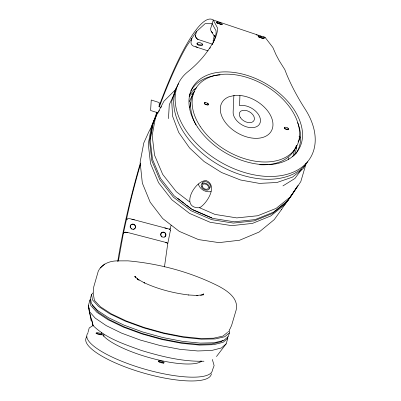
<?xml version="1.0" encoding="UTF-8"?>
<svg xmlns="http://www.w3.org/2000/svg" width="401" height="401" viewBox="0 0 401 401"><rect width="100%" height="100%" fill="white"/><g stroke="black" fill="none" stroke-linecap="round" stroke-linejoin="round"><path stroke-width="0.6" d="M305.803 163.402L305.803 164.631L300.79 181.628L290.78 196.62L276.144 208.37L257.718 215.748L236.775 217.903L214.986 214.415L199.588 207.753C179.538 208.535 194.585 180.169 206.279 180.605C218.339 185.613 206.881 203.583 199.588 207.753M239.923 95.528L239.557 105.663L240.329 105.468A14.792 9.629 30.2 0 1 259.793 117.092A14.792 9.629 30.2 0 1 248.75 127.423A14.792 9.629 30.2 0 1 233.136 112.195L233.858 95.598M168.47 118.651L169.292 104.626L174.3 93.939M164.45 266.971L167.743 243.693L170.445 230.229M118.38 261.106L123.363 233.387L129.854 204.169A163.107 29.042 -74.3 0 1 140.47 164.245M169.773 229.442L170.014 228.244M212.35 44.14L198.134 39.468A3.9 3.373 38.6 0 1 195.553 35.388L196.375 31.634L205.061 23.709L212.164 23.709L216.079 30.822L216.074 33.403A256.419 98.676 16.7 0 1 212.224 44.501M87.924 332.604L89.217 327.978L93.132 325.422M213.056 41.198L214.324 35.473L214.355 36.406L214.189 35.198L214.279 35.664M170.014 229.377L171.107 225.242M90.746 299.186L89.964 300.003L88.38 305.512L89.212 311.231L93.082 325.567C106.17 338.494 124.34 344.188 141.207 350.399C161.563 356.519 182.585 361.792 203.994 361.226M93.273 292.745L91.553 294.494L90.496 298.169L91.388 303.677L97.428 310.344L108.521 317.697L124.004 325.131L142.651 331.963L162.786 337.542L182.53 341.356L200.114 343.116L214.124 342.77L223.648 340.479L228.314 336.574L229.387 332.95L229.277 329.191M216.45 356.564L226.174 343.822L227.778 338.389L227.748 336.665M175.748 88.521L171.728 101.227L172.61 116.265L178.686 132.43L189.583 147.974L204.129 161.553L221.537 172.515L240.535 179.999L259.382 183.392L276.971 182.5L292.494 177.107L303.216 168.535L305.407 164.771M189.207 101.764L193.593 92.821M154.275 120.666L151.658 125.613L148.27 143.979L150.515 163.503L158.53 182.661L171.889 199.813L189.588 213.427L210.124 222.274L231.693 225.643L252.455 223.402L270.76 215.964L285.342 204.189L289.141 198.505M152.245 125.323L148.761 131.954L143.799 142.931L140.124 162.134L142.33 183.077L150.19 202.219L162.691 218.535L179.262 231.357L198.555 239.603L218.966 242.62L239.618 240.229L259.111 232.044L274.259 219.603L281.652 209.312M156.195 116.44L153.578 121.388L150.215 139.769L152.51 159.332L160.606 178.545L174.069 195.768L191.884 209.452L212.54 218.37L234.219 221.798L255.071 219.598L273.437 212.189L288.043 200.43L298.058 185.437M158.811 111.493L159.392 110.395M160.846 107.648L161.428 106.546M154.971 118.952L152.936 122.801L149.563 141.177L151.844 160.726L159.909 179.924L173.337 197.122L191.117 210.781L211.728 219.678L233.372 223.086L254.194 220.871L272.54 213.452L287.136 201.688L297.156 186.696M229.918 329.106L231.598 325.432L236.174 309.948C238.715 299.086 228.545 291.652 220.324 287.101L219.497 286.61C191.127 272.144 159.693 263.713 128.019 260.856L116.611 260.886C109.328 261.076 101.478 264.244 98.26 271.201L93.749 286.885L93.187 292.565M281.291 209.848L285.106 204.144M286.129 202.615L287.527 200.525M290.179 196.956L291.903 194.37M293.286 192.305L294.324 190.751M196.375 31.634L186.64 46.135A163.107 29.042 -74.3 0 0 159.387 106.711M209.743 48.461L210.38 47.544M301.562 169.493L294.9 178.475L282.911 185.929M228.079 331.757L228.58 331.121M123.363 233.387L124.175 232.475A3.454 0.967 12 0 1 127.774 232.51L165.628 242.364A3.403 0.947 11.2 0 1 167.713 243.798A3.479 0.972 11.2 0 0 165.628 242.364M175.277 89.934L163.959 101.177L155.523 117.107L152.179 135.508L154.525 155.107L162.701 174.38L176.27 191.673L189.568 201.868M104.776 264.053L100.33 267.988M226.174 343.822L221.442 347.943L211.858 350.439L197.803 350.97L180.189 349.351L160.425 345.617L140.295 340.053L121.673 333.166L106.23 325.617L95.192 318.098L89.212 311.231M227.778 338.389L223.096 342.344L213.558 344.685L199.538 345.081L181.944 343.356L162.194 339.562L142.059 333.983L123.418 327.141L107.944 319.677L96.867 312.284L90.842 305.567L89.964 300.003M223.156 340.128L221.297 341.677L211.893 343.953L198.159 344.324L181.026 342.634L161.909 338.955L142.495 333.577L124.516 326.975L109.518 319.752L98.701 312.554L92.761 305.978L92.561 304.765M229.387 332.95L224.75 336.745L215.252 338.93L201.272 339.186L183.703 337.361L163.964 333.502L143.829 327.913L125.167 321.106L109.663 313.732L98.546 306.464L92.476 299.898L91.553 294.494M227.557 332.369L222.951 336.083L213.588 338.203L199.888 338.439L182.781 336.65L163.673 332.91L144.26 327.522L126.26 320.96L111.232 313.823L100.38 306.745L94.395 300.314L93.238 293.382M202.68 294.595L203.738 293.933L200.62 295.452M202.395 294.89L203.608 294.75L196.806 295.432L197.934 295.492L188.42 294.981M188.771 294.996C173.352 293.106 158.109 289.206 143.994 282.65L144.811 283.111M261.146 36.656L261.557 36.681L261.151 36.446M256.314 34.862L256.951 35.032M257.688 35.243L258.485 35.494M158.34 112.937L150.596 110.496L151.247 100.014L159.212 102.551L159.242 106.245A4.917 2.195 21.7 0 0 160.33 107.508M208.074 50.887L193.523 46.145A3.83 3.328 38.5 0 1 190.991 42.14L191.803 38.441A7.709 6.682 38.8 0 0 191.688 40.24M217.111 21.564L217.923 21.829M212.335 32.601L212.72 32.872L212.335 32.601A4.316 4.155 -88.7 0 1 210.705 28.381L213.297 20.05L217.477 27.92L217.482 30.481A257.487 98.25 16.8 0 1 212.46 43.644L209.081 48.922A258.084 145.924 16.7 0 1 187.733 71.849A75.774 49.428 30.2 0 0 197.472 144.46A75.774 49.428 30.2 0 0 289.377 173.613A75.774 49.428 30.2 0 0 305.126 109.082A211.162 111.318 36.8 0 1 286.625 74.265L284.83 69.634L279.211 60.696L276.073 54.812L272.86 47.468L265.196 37.519L213.297 20.05A166.931 29.749 -74.3 0 0 158.846 106.726M260.028 36.01L260.665 36.245M197.487 47.438L195.698 46.596M219.362 22.346L220.244 22.722M192.575 209.533L211.893 217.878M144.3 282.825L137.172 278.845L139.067 280.124L134.641 276.474L135.483 277.387M177.793 198.375L183.673 202.891M184.655 203.643L185.633 204.395M186.615 205.147L191.518 208.911M211.372 31.564L214.219 35.98M136.004 277.983L135.297 276.424L135.668 277.632M212.34 359.441L214.124 365.597L212.43 370.163A65.213 16.947 16 0 1 142.46 368.479A65.213 16.947 16 0 1 87.939 333.106M89.238 309.156L88.38 305.512L91.107 320.73M91.518 318.88L93.082 325.567M189.107 96.496A60.386 40.13 30.2 0 1 194.224 91.829M294.339 149.367A60.386 40.13 30.2 0 1 292.755 156.741M211.051 191.427A8.471 5.87 30.8 0 1 209.282 191.783L207.312 191.693A8.471 5.87 30.8 0 1 200.059 187.432L199.011 185.748A8.471 5.87 30.8 0 1 198.45 184.019M201.999 183.668A4.571 3.168 30.8 0 1 207.803 182.435A4.571 3.168 30.8 0 1 209.608 188.134M193.703 89.759A62.571 41.584 30.2 0 1 195.758 88.516M296.394 147.097A62.571 41.584 30.2 0 1 296.379 148.305M288.8 157.573A59.664 40.165 30.1 0 1 288.57 159.463M296.314 145.588A57.919 37.915 30.2 0 1 269.507 164.44M268.334 164.565A57.919 37.915 30.2 0 1 259.718 164.706M196.079 125.037A57.919 37.915 30.2 0 1 194.515 91.212M190.259 102.821A3.313 0.286 -68.2 0 1 190.385 102.701A3.373 0.291 -68.2 0 1 190.264 103.568A3.378 0.927 -78.6 0 1 190.079 105.939A3.318 0.912 -78.6 0 1 189.633 107.568M103.689 334.113A2.972 0.812 -78 0 1 103.889 335.547A2.917 0.797 -78 0 1 103.824 336.254M307.652 161.798A75.473 49.453 30.2 0 1 216.926 163.844A75.473 49.453 30.2 0 1 178.535 83.709M263.572 36.737A164.144 39.91 -74.3 0 1 265.196 37.519M190.951 90.776A61.208 40.075 30.2 0 1 220.069 74.962M297.637 122.641A61.208 40.075 30.2 0 1 295.512 154.19M117.739 261.552A166.931 29.749 -74.3 0 1 140.375 162.991M152.791 123.759A166.931 29.749 -74.3 0 1 156.901 112.059M189.488 94.606A60.686 40.11 30.2 0 1 196.555 87.789M296.66 145.373A60.686 40.11 30.2 0 1 294.284 155.262M216.59 22.927A3.318 0.561 20.5 0 1 221.522 24.712M258.344 36.962A3.268 0.546 21 0 1 263.176 38.712M298.003 142.049A3.258 0.742 -67.3 0 0 300.068 137.302A3.253 1.333 -78 0 0 298.971 136.245M205.357 102.841A1.113 0.732 27.7 0 0 204.259 103.283A1.113 0.732 27.7 0 0 205.237 104.365L207.322 105.012A1.113 0.732 27.8 0 0 208.249 104.907A1.113 0.732 27.8 0 0 208.304 104.14M207.432 103.483A1.113 0.732 27.8 0 1 207.703 103.588M288.179 128.806A1.083 0.692 32.4 0 1 288.199 129.573A1.083 0.692 32.4 0 1 287.352 129.693L285.377 129.082A1.083 0.697 32.3 0 1 284.409 128.22A1.083 0.697 32.3 0 1 284.855 127.503M287.813 128.415A1.083 0.692 32.4 0 1 288.018 128.601M211.372 373.747A65.198 17.248 16 0 1 141.327 372.379A65.198 17.248 16 0 1 86.907 336.69M201.773 360.99A52.887 13.188 16 0 1 148.626 357.436A52.887 13.188 16 0 1 101.258 332.279M199.929 361.547A2.882 0.426 -75.8 0 0 200.315 361.336A2.827 0.421 -75.8 0 0 200.51 360.915M96.004 333.737A2.912 0.742 14.9 0 1 98.476 333.832A2.912 0.742 14.9 0 1 101.197 334.925M158.225 361.822A3.038 0.817 16.3 0 1 160.866 361.988A3.038 0.817 16.3 0 1 163.618 363.221M164.776 227.903A6.812 2 11.3 0 1 167.087 228.685M155.127 118.47A163.107 29.042 -74.3 0 1 157.212 112.636M127.443 219.337A6.892 2.035 12 0 0 126.37 219.863L127.182 218.896A3.434 1.018 12.1 0 1 130.771 218.896L168.35 228.851A3.378 0.997 11.2 0 1 170.405 230.334M131.799 219.337A6.892 2.035 12 0 1 134.425 219.863M130.28 227.502A2.672 2.536 39.5 0 1 131.749 224.395A2.672 2.536 39.5 0 1 135.082 225.738A2.672 2.536 39.5 0 1 134.2 229.076M133.583 229.337A2.672 2.536 39.5 0 1 132.911 229.427M131.583 229.076A2.672 2.536 39.5 0 1 131.017 228.665M162.074 237.056A2.647 2.491 47.3 0 1 161.077 236.119M160.781 235.497A2.647 2.491 47.3 0 1 162.184 232.405A2.647 2.491 47.3 0 1 165.458 233.728A2.647 2.491 47.3 0 1 164.631 237.046M124.175 232.475A3.534 0.992 12 0 1 127.774 232.51M198.134 39.468A3.99 3.454 38.6 0 1 195.553 35.388M202.761 44.316A2.982 1.414 12.9 0 1 199.858 44.817A2.982 1.414 12.9 0 1 197.117 43.218M234.369 95.473L228.821 96.821A28.496 18.556 30.2 0 0 234.545 131.127A28.496 18.556 30.2 0 0 272.765 126.987A28.496 18.556 30.2 0 0 240.7 95.533L234.369 95.473M207.588 103.182L205.512 102.541A1.113 0.732 27.7 0 0 204.41 102.982A1.113 0.732 27.7 0 0 205.392 104.07L207.477 104.711A1.113 0.732 27.8 0 0 208.57 104.265A1.113 0.732 27.8 0 0 207.588 103.182M287.502 127.879L285.527 127.267A1.083 0.697 32.3 0 0 284.555 127.729A1.083 0.697 32.3 0 0 285.557 128.801L287.532 129.413A1.083 0.692 32.4 0 0 288.504 128.947A1.083 0.692 32.4 0 0 287.502 127.879M202.44 186.816A3.429 2.371 30.8 0 0 207.913 188.811A3.429 2.371 30.8 0 0 205.763 184.169A3.429 2.371 30.8 0 0 202.44 186.816M201.457 186.881A4.581 3.168 30.8 0 0 208.771 189.553A4.581 3.168 30.8 0 0 205.898 183.352A4.581 3.168 30.8 0 0 201.457 186.881M197.492 127.027A61.448 40.055 30.2 0 0 295.843 153.357A61.448 40.055 30.2 0 0 243.913 74.436A61.448 40.055 30.2 0 0 197.492 127.027M217.487 23.083A3.323 0.561 20.5 0 0 222.47 24.486A3.323 0.561 20.5 0 0 218.169 22.306A3.323 0.561 20.5 0 0 217.487 23.083M259.472 37.193A3.268 0.546 21 0 0 264.244 38.526A3.268 0.546 21 0 0 259.863 36.331A3.268 0.546 21 0 0 259.472 37.193M200.124 126.24A58.15 37.9 30.2 0 0 293.196 151.362A58.15 37.9 30.2 0 0 244.284 76.641A58.15 37.9 30.2 0 0 200.124 126.24M240.219 117.353A8.22 5.348 30.2 0 0 253.377 121.343A8.22 5.348 30.2 0 0 246.951 110.711A8.22 5.348 30.2 0 0 240.219 117.353M96.841 333.712A2.912 0.737 14.9 0 0 101.623 334.629A2.912 0.737 14.9 0 0 98.365 332.835A2.912 0.737 14.9 0 0 96.841 333.712M159.543 362.128A3.038 0.812 16.3 0 0 164.154 362.76A3.038 0.812 16.3 0 0 160.024 360.8A3.038 0.812 16.3 0 0 159.543 362.128M160.846 234.655A2.647 2.491 47.3 0 0 164.826 236.871A2.647 2.491 47.3 0 0 164.54 232.41A2.647 2.491 47.3 0 0 160.846 234.655M130.45 227.317A2.677 2.536 39.5 0 0 134.891 228.48A2.677 2.536 39.5 0 0 133.483 224.139A2.677 2.536 39.5 0 0 130.45 227.317M197.653 44.737A2.987 1.414 12.9 0 0 202.6 45.062A2.987 1.414 12.9 0 0 199.167 42.626A2.987 1.414 12.9 0 0 197.653 44.737"/></g></svg>
